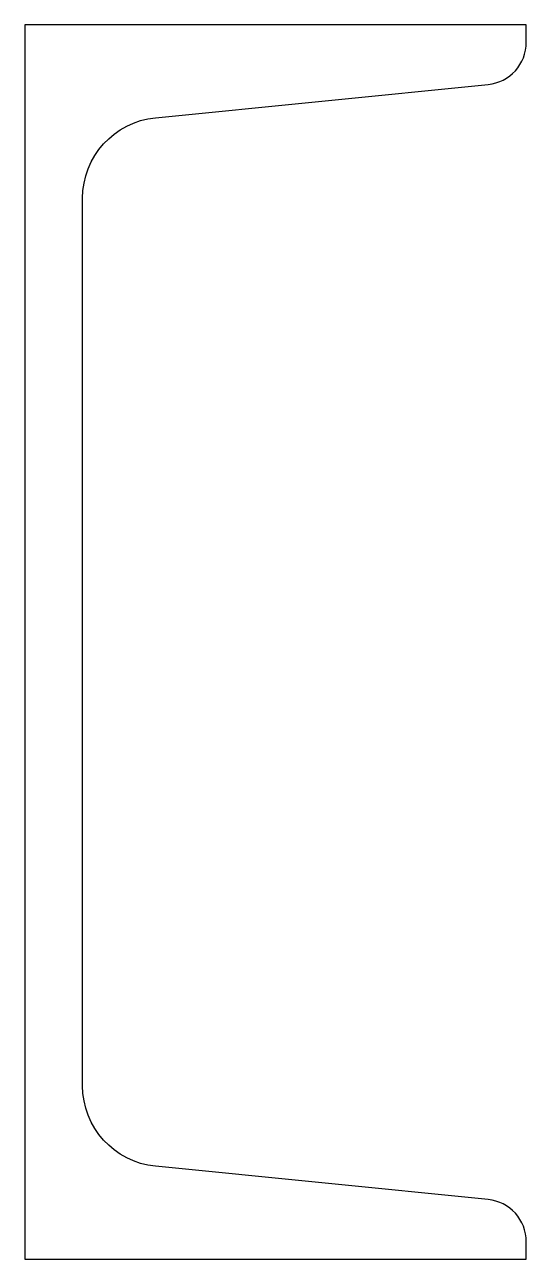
# Model space of a CAD drawing. Header units: millimetres. Extents: x -32 to 32, y -80 to 80.
import ezdxf

# ---------------------------------------------------------------- set-up
doc = ezdxf.new("R2010")
doc.units = ezdxf.units.MM
doc.layers.add('steel', color=7, linetype='Continuous')

msp = doc.modelspace()

# ---------------------------------------------------------------- linework, layer by layer
at = {"layer": 'steel'}
msp.add_lwpolyline([(-25, -57.5), (-25, 57.5, -0.385357), (-15.54, 67.95), (27.55, 72.25, 0.385357), (32.5, 77.72), (32.5, 80), (-32.5, 80), (-32.5, -80), (32.5, -80), (32.5, -77.72, 0.385357), (27.55, -72.25), (-15.54, -67.95, -0.385357)], format="xyb", close=True, dxfattribs=at)

doc.saveas('drawing.dxf')
